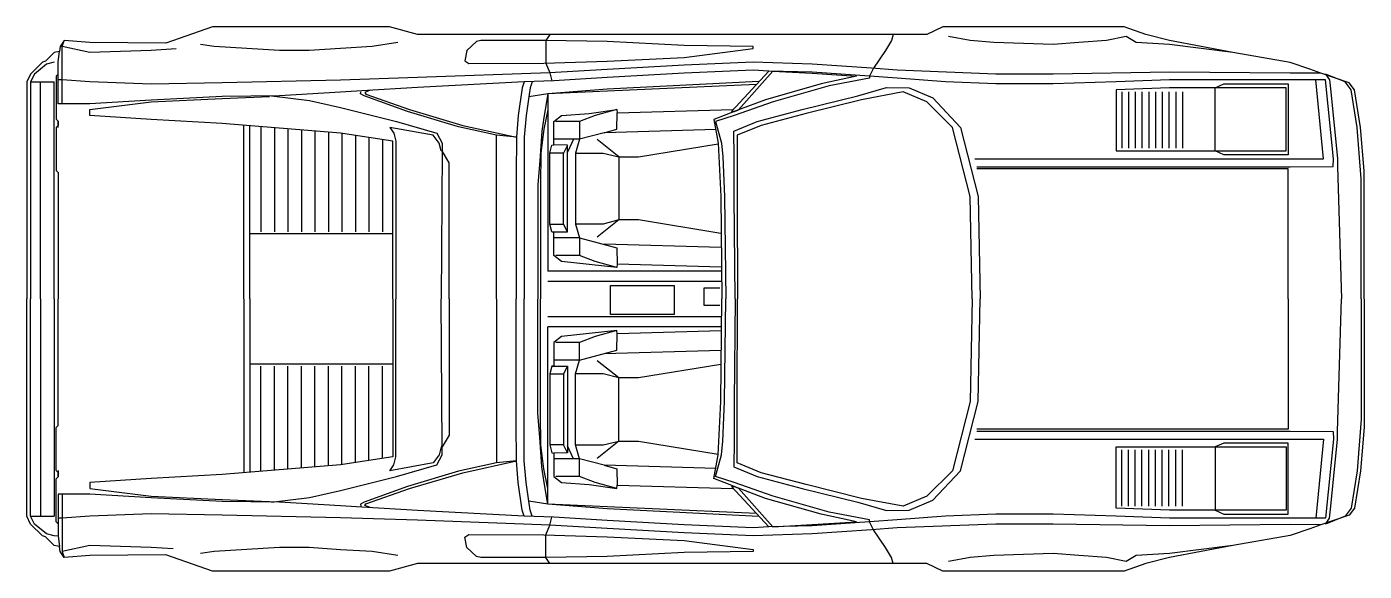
# Model space of a CAD drawing. Extents: x 8446 to 11348, y -3003 to -1821.
import ezdxf

# ---------------------------------------------------------------- set-up
doc = ezdxf.new("R2010")
doc.units = 0
doc.header["$MEASUREMENT"] = 0
doc.layers.add('2D', color=7, linetype='CONTINUOUS')
doc.layers.add('INSERT', color=7, linetype='CONTINUOUS')

# ---------------------------------------------------------------- blocks, each defined once
blk = doc.blocks.new('C-2CAR11')
at = {"layer": '2D', "color": 0, "linetype": 'BYBLOCK'}
for p, q in [((-974, 583.1), (-1074.8, 547.6)), ((-589.9, 583.1), (-974, 583.1)), ((-528.9, 566), (-589.9, 583.1)), ((611, 583.1), (576.1, 566)), ((1004.2, 583.1), (611, 583.1)), ((1051.7, 566), (1004.2, 583.1)), ((-1295.6, 553.1), (-1304.1, 540.2)), ((-1300, 540.2), (-1295.6, 553.1)), ((-1239.9, 548.7), (-1295.6, 553.1)), ((499.3, 566), (-528.9, 566)), ((-391.7, 553.1), (-400.8, 550.8)), ((-254.8, 553.1), (-391.7, 553.1)), ((-250.4, 553.1), (-254.8, 553.1)), ((-241.9, 566), (-250.4, 553.1)), ((-117.6, 550.8), (-250.4, 553.1)), ((-250.4, 553.1), (-250.4, 503.9)), ((499.3, 553.1), (486.4, 531.7)), ((503.4, 566), (499.3, 553.1)), ((576.1, 566), (499.3, 566)), ((670.5, 553.1), (623.3, 561.6)), ((721.8, 548.7), (670.5, 553.1)), ((966.1, 553.1), (906, 548.7)), ((1008.9, 561.6), (966.1, 553.1)), ((1030.3, 548.7), (1008.9, 561.6)), ((1103, 553.1), (1051.7, 566)), ((1240.2, 527.3), (1103, 553.1)), ((-1317, 527.3), (-1336, 508.6)), ((-1305.8, 529.4), (-1317, 527.3)), ((-1308.5, 507.1), (-1305.8, 529.4)), ((-1304.1, 540.2), (-1305.8, 529.4)), ((-1239.9, 527.3), (-1300, 540.2)), ((-1300, 507.1), (-1300, 540.2)), ((-1074.8, 547.6), (-1239.9, 548.7)), ((-1107.1, 531.7), (-1239.9, 527.3)), ((-1052.7, 535.1), (-1107.1, 531.7)), ((-970.1, 540.2), (-1000.1, 544.6)), ((-828.5, 531.7), (-970.1, 540.2)), ((-764.3, 531.7), (-828.5, 531.7)), ((-696, 536.1), (-764.3, 531.7)), ((-627.4, 540.2), (-696, 536.1)), ((-571.7, 548.7), (-627.4, 540.2)), ((-421.9, 531.7), (-426, 509.2)), ((-400.8, 550.8), (-421.9, 531.7)), ((49.6, 542.6), (-117.6, 550.8)), ((199.4, 540.2), (49.6, 542.6)), ((49.6, 516.2), (199.4, 535.6)), ((199.4, 535.6), (199.4, 540.2)), ((199.4, 535.6), (199.4, 535.6)), ((486.4, 531.7), (460.6, 493)), ((850.5, 544.6), (721.8, 548.7)), ((906, 548.7), (850.5, 544.6)), ((1103, 544.6), (1030.3, 548.7)), ((1240.2, 527.3), (1103, 544.6)), ((1364.5, 505.1), (1240.2, 527.3)), ((-1342.8, 505.9), (-1368.3, 480.4)), ((-1334, 501.8), (-1359.8, 480.4)), ((-1336, 508.6), (-1342.8, 505.9)), ((-1317, 505.9), (-1334, 501.8)), ((-1308.5, 467.5), (-1308.5, 507.1)), ((-1300, 415.9), (-1300, 507.1)), ((-426, 509.2), (-417.5, 503)), ((-417.5, 503), (-254.8, 503.9)), ((-417.5, 503), (-417.5, 503)), ((-254.8, 503.9), (-117.6, 508.6)), ((-250.4, 503.9), (-241.9, 483.1)), ((-117.6, 508.6), (49.6, 516.2)), ((49.6, 499.8), (-117.6, 490.1)), ((199.4, 505.9), (49.6, 499.8)), ((327.8, 501.8), (199.4, 505.9)), ((456.2, 493), (327.8, 501.8)), ((1407.3, 491), (1364.5, 505.1)), ((-1368.3, 480.4), (-1376.8, 463.1)), ((-1359.8, 480.4), (-1368.3, 463.1)), ((-1308.5, 479.9), (-1312.6, 475.5)), ((-1312.6, 475.5), (-1312.6, 382.2)), ((-1300, 467.5), (-1308.5, 467.5)), ((-1308.5, 415.9), (-1308.5, 467.5)), ((-1239.9, 463.1), (-1300, 467.5)), ((-696, 466.9), (-952.9, 461.4)), ((-528.9, 472.5), (-696, 466.9)), ((-241.9, 483.1), (-528.9, 472.5)), ((-233.4, 465.8), (-297.6, 463.1)), ((-117.6, 490.1), (-241.9, 483.1)), ((-241.9, 483.1), (-237.5, 465.8)), ((-117.6, 473.1), (-233.4, 465.8)), ((49.6, 482.5), (-117.6, 473.1)), ((199.4, 488.9), (49.6, 482.5)), ((233.7, 486.9), (152.2, 398.9)), ((168, 402.4), (242.2, 486.9)), ((233.7, 486.9), (199.4, 488.9)), ((327.8, 484.5), (233.7, 486.9)), ((242.2, 486.9), (327.8, 481.9)), ((452.1, 476), (327.8, 484.5)), ((327.8, 481.9), (423.4, 476)), ((423.4, 476), (347.1, 459)), ((452.1, 471.6), (364.1, 454.6)), ((460.6, 493), (452.1, 476)), ((452.1, 476), (452.1, 471.6)), ((511.9, 471.6), (452.1, 476)), ((452.1, 471.6), (452.1, 471.6)), ((511.9, 488.9), (456.2, 493)), ((726.2, 480.4), (511.9, 488.9)), ((616.9, 463.1), (511.9, 471.6)), ((850.5, 480.4), (726.2, 480.4)), ((1103, 484.5), (850.5, 480.4)), ((1103, 467.5), (987.5, 463.1)), ((1364.5, 481.9), (1103, 484.5)), ((1441.6, 467.5), (1103, 467.5)), ((1431.6, 482.5), (1364.5, 481.9)), ((1431.6, 482.5), (1407.3, 491)), ((1437.2, 296), (1420.2, 467.5)), ((1492.9, 461.1), (1431.6, 482.5)), ((1484.4, 463.1), (1441.6, 480.4)), ((1441.6, 480.4), (1450.1, 467.5)), ((1458.6, 296), (1441.6, 467.5)), ((1450.1, 467.5), (1453, 442)), ((-1376.8, 463.1), (-1376.8, -8)), ((-1368.3, 463.1), (-1317, 463.1)), ((-1368.3, 463.1), (-1368.3, -8)), ((-1346.9, -8), (-1346.9, 463.1)), ((-1317, -8), (-1317, 463.1)), ((-1107.1, 458.2), (-1239.9, 463.1)), ((-952.9, 461.4), (-1107.1, 458.2)), ((-696, 441.1), (-828.5, 433.2)), ((-649.7, 443.8), (-696, 441.1)), ((-652.9, 437.6), (-651.7, 441.7)), ((-644.4, 433.2), (-652.9, 437.6)), ((-528.9, 451.1), (-649.7, 443.8)), ((-631.5, 445), (-643, 440.6)), ((-643, 440.6), (-641.2, 436.5)), ((-641.2, 436.5), (-545.9, 403.3)), ((-297.6, 463.7), (-528.9, 451.1)), ((-301.7, 450.2), (-310.5, 390.4)), ((-297.6, 463.1), (-301.7, 450.2)), ((-297.6, 463.1), (-297.6, 463.7)), ((-284.7, 450.2), (-287, 431.2)), ((-246.3, 437.6), (-287, 431.2)), ((-280.3, 463.1), (-284.7, 450.2)), ((-246.3, 437.6), (-254.8, 386)), ((206.4, 457.9), (-246.3, 437.6)), ((-117.6, 447.3), (-246.3, 437.6)), ((-246.3, 437.6), (-246.3, 52.4)), ((212, 464), (-117.6, 447.3)), ((206.4, 457.9), (206.4, 457.9)), ((206.4, 457.9), (206.4, 457.9)), ((347.1, 459), (226.1, 424.7)), ((364.1, 454.6), (243.1, 420.3)), ((426.3, 433.2), (488.5, 450.8)), ((524.8, 441.7), (434.8, 424.7)), ((488.5, 450.8), (537.7, 450.2)), ((576.1, 420.3), (524.8, 441.7)), ((537.7, 450.2), (589, 428.8)), ((726.2, 459), (616.9, 463.1)), ((850.5, 459), (726.2, 459)), ((987.5, 463.1), (850.5, 459)), ((1103, 450.2), (987.5, 446.1)), ((987.5, 446.1), (987.5, 313.3)), ((999.1, 441.5), (999.1, 319.5)), ((1013.7, 441.5), (1013.7, 319.5)), ((1028.4, 441.5), (1028.4, 319.5)), ((1043.1, 441.5), (1043.1, 319.5)), ((1057.7, 441.5), (1057.7, 319.5)), ((1072.4, 441.5), (1072.4, 319.5)), ((1087, 441.5), (1087, 319.5)), ((1101.7, 441.5), (1101.7, 319.5)), ((1355.7, 450.2), (1103, 450.2)), ((1116.4, 441.5), (1116.4, 319.5)), ((1131, 441.5), (1131, 319.5)), ((1201.8, 450.2), (1220.8, 459)), ((1201.8, 313.3), (1201.8, 450.2)), ((1220.8, 459), (1360.1, 459)), ((1355.7, 313.3), (1355.7, 450.2)), ((1360.1, 459), (1360.1, 304.8)), ((1453, 442), (1467.1, 296)), ((1497.3, 446.1), (1484.4, 463.1)), ((1504.1, 446.1), (1492.9, 461.1)), ((1509.9, 364.6), (1497.3, 446.1)), ((1517, 364.6), (1504.1, 446.1)), ((-1239.9, 415.9), (-1308.5, 415.9)), ((-1107.1, 423.9), (-1239.9, 415.9)), ((-1239.9, 403.3), (-1107.1, 419.7)), ((-952.9, 431.5), (-1107.1, 423.9)), ((-1107.1, 419.7), (-952.9, 427.4)), ((-828.5, 433.2), (-952.9, 431.5)), ((-952.9, 427.4), (-850.2, 431.8)), ((-845.8, 432.9), (-763.5, 423)), ((-763.5, 423), (-696, 407.4)), ((-696, 407.4), (-574.1, 377.5)), ((-550.3, 398.9), (-644.4, 433.2)), ((-287, 431.2), (-293.2, 390.4)), ((243.1, 420.3), (158, 390.4)), ((226.1, 424.7), (168, 402.4)), ((305.5, 403.3), (426.3, 433.2)), ((434.8, 424.7), (314.3, 394.5)), ((631.8, 364.6), (576.1, 420.3)), ((589, 428.8), (649.1, 364.6)), ((-1312.6, 382.2), (-1308.5, 378.1)), ((-1308.5, 364.3), (-1308.5, 378.1)), ((-1308.5, 378.1), (-1308.5, 368.4)), ((-1239.9, 390.4), (-1239.9, 403.3)), ((-1107.1, 381.9), (-1239.9, 390.4)), ((-952.9, 373.1), (-1107.1, 381.9)), ((-574.1, 377.5), (-486.7, 351.7)), ((-439.8, 366.1), (-550.3, 398.9)), ((-545.9, 403.3), (-430.4, 369)), ((-310.5, 390.4), (-314.3, 343.2)), ((-293.2, 390.4), (-297.6, 343.2)), ((-254.8, 386), (-258.9, 356.1)), ((-246.3, 403), (-254.8, 360.5)), ((-233.4, 377.5), (-216.1, 390.4)), ((-233.4, 326.5), (-233.4, 377.5)), ((-177.7, 377.5), (-229, 377.5)), ((-216.1, 390.4), (-156.3, 394.5)), ((-143.4, 390.4), (-177.7, 377.5)), ((-177.7, 377.5), (-177.7, 339.1)), ((-156.3, 394.5), (-96.2, 403.3)), ((-96.2, 403.3), (-143.4, 390.4)), ((-96.2, 403.3), (-95.9, 396.3)), ((-96.2, 360.5), (-95.9, 396.3)), ((-95.9, 396.3), (155.7, 403.3)), ((136.6, 390.4), (113.8, 381.9)), ((113.8, 381.9), (123.7, 330.3)), ((158, 390.4), (117.9, 377.5)), ((117.9, 377.5), (130.8, 330.3)), ((168, 402.4), (136.6, 390.4)), ((152.2, 398.9), (158.9, 398.9)), ((157.2, 356.1), (208.5, 377.5)), ((158.9, 398.9), (168, 402.4)), ((208.5, 377.5), (305.5, 403.3)), ((314.3, 394.5), (217, 369)), ((-1308.5, 368.4), (-1312.6, 364.3)), ((-1312.6, 364.3), (-1312.6, 270.8)), ((-696, 351.7), (-952.9, 373.1)), ((-905.6, -7.9), (-905.6, 369)), ((-893, -8), (-893, 367.9)), ((-868.7, 365.5), (-868.7, 137.6)), ((-839.4, 362.8), (-839.4, 137.6)), ((-810.1, 361.2), (-810.1, 137.6)), ((-780.8, 358.8), (-780.8, 137.6)), ((-751.5, 356.3), (-751.5, 137.6)), ((-722.1, 353.9), (-722.1, 137.6)), ((-582.6, 334.7), (-696, 351.7)), ((-692.8, 351.2), (-692.8, 137.6)), ((-494.6, 347.6), (-588.7, 364.6)), ((-588.7, 364.6), (-580.2, 351.7)), ((-580.2, 351.7), (-575.8, 334.7)), ((-486.7, 351.7), (-475.2, 330.3)), ((-357.4, 347.6), (-439.8, 366.1)), ((-430.4, 369), (-314.3, 343.2)), ((-258.9, 356.1), (-263.3, 291.9)), ((-254.8, 360.5), (-261.2, 308.9)), ((-124, 352.6), (-177.7, 339.1)), ((-124, 352.6), (-96.2, 360.5)), ((119.3, 359.9), (-124, 352.6)), ((158, 300.4), (157.2, 356.1)), ((217, 369), (164.5, 347.6)), ((670.5, 214.8), (631.8, 364.6)), ((649.1, 364.6), (687.5, 214.8)), ((1518.7, 253.2), (1509.9, 364.6)), ((1525.5, 270.5), (1517, 364.6)), ((-663.5, 346.9), (-663.5, 137.6)), ((-634.2, 342.5), (-634.2, 137.6)), ((-604.9, 338.1), (-604.9, 137.6)), ((-582.6, -7.9), (-582.6, 334.7)), ((-582.6, 334.7), (-582.6, 334.7)), ((-575.8, 334.7), (-575.8, -7.9)), ((-481.7, 330.3), (-494.6, 347.6)), ((-477.3, 313.3), (-481.7, 330.3)), ((-475.2, 330.3), (-475.2, 313.3)), ((-314.3, 343.2), (-357.4, 347.6)), ((-357.4, -7.9), (-357.4, 347.6)), ((-314.3, 343.2), (-314.6, 262)), ((-297.6, 343.2), (-297.6, 326.2)), ((-297.6, 326.2), (-297.6, 244.7)), ((-241.9, 308.9), (-237.5, 326.2)), ((-237.5, 326.2), (-233.4, 326.5)), ((-190.6, 339.1), (-233.4, 339.1)), ((-203.2, 326.2), (-233.4, 326.5)), ((-203.2, 326.2), (-212, 308.9)), ((-190.6, 339.1), (-203.2, 310.7)), ((-203.2, 310.7), (-203.2, 326.2)), ((-177.7, 339.1), (-190.6, 339.1)), ((-177.7, 339.1), (-186.2, 308.9)), ((-92.1, 300.4), (-139, 337.9)), ((-49.2, 300.4), (123.4, 328.6)), ((123.7, 330.3), (129, 214.8)), ((130.8, 330.3), (134, 300.4)), ((164.5, 347.6), (164.5, 214.8)), ((-475.2, 313.3), (-477.3, -7.9)), ((-475.2, 313.3), (-477.3, 313.3)), ((-460.3, 287.5), (-475.2, 313.3)), ((-263.3, 291.9), (-267.7, 240.6)), ((-261.2, 308.9), (-262.1, 240.6)), ((-212, 308.9), (-241.9, 308.9)), ((-241.9, 154.7), (-241.9, 308.9)), ((-212, 154.7), (-212, 308.9)), ((-203.2, 137.7), (-203.2, 310.7)), ((-186.2, 308.9), (-126.1, 308.9)), ((-186.2, 308.9), (-186.2, 154.7)), ((-126.1, 308.9), (-92.1, 300.4)), ((-92.1, 300.4), (-92.1, 163.5)), ((-92.1, 300.4), (-49.2, 300.4)), ((134, 300.4), (137.5, 214.8)), ((158.6, 214.8), (158, 300.4)), ((680.5, 296), (1437.2, 296)), ((987.5, 313.3), (1355.7, 313.3)), ((1220.8, 304.8), (1201.8, 313.3)), ((1360.1, 304.8), (1220.8, 304.8)), ((1458.3, 279.9), (1458.6, 296)), ((1467.1, 296), (1467.1, 279.9)), ((-1312.6, 270.8), (-1308.5, 266.7)), ((-1308.5, 266.7), (-1308.5, -7.9)), ((-460.3, -8), (-460.3, 287.5)), ((-314.6, 262), (-314.6, -8)), ((684.6, 279), (1364.5, 279)), ((1360.1, 274.6), (684.6, 274.6)), ((1360.1, -8), (1360.1, 274.6)), ((1364.5, 279), (1458.3, 279.9)), ((1467.1, 279.9), (1475.9, -8)), ((1525.5, -7.9), (1525.5, 270.5)), ((-297.6, 244.7), (-297.6, -8)), ((-267.7, 240.6), (-267.7, -7.9)), ((-262.1, 240.6), (-262.1, -7.9)), ((1518.7, -8), (1518.7, 253.2)), ((1518.7, 253.2), (1518.7, 253.2)), ((129, 214.8), (131.4, -8)), ((137.5, 214.8), (140.2, -8)), ((160.4, -8), (158.6, 214.8)), ((164.5, 214.8), (165.4, -8)), ((674.9, -8), (670.5, 214.8)), ((687.5, 214.8), (691.9, -8)), ((-241.9, 154.7), (-212, 154.7)), ((-237.5, 137.7), (-241.9, 154.7)), ((-203.2, 137.7), (-212, 154.7)), ((-126.1, 154.7), (-186.2, 154.7)), ((-186.2, 154.7), (-177.7, 124.8)), ((-92.1, 163.5), (-138.7, 126)), ((-92.1, 163.5), (-126.1, 154.7)), ((-49.2, 163.5), (-92.1, 163.5)), ((129.6, 134.2), (-49.2, 163.5)), ((-582.6, 133.3), (-893, 133.3)), ((-237.5, 137.7), (-203.2, 137.7)), ((-233.4, 137.4), (-237.5, 137.7)), ((-233.4, 86.4), (-233.4, 137.4)), ((-177.7, 124.8), (-233.4, 124.8)), ((-177.7, 124.8), (-96.2, 103.4)), ((-177.7, 124.8), (-177.7, 86.4)), ((129.9, 103.7), (-124, 111)), ((-96.2, 103.4), (-95.9, 67.3)), ((-216.1, 73.5), (-233.4, 86.4)), ((-177.7, 86.4), (-229, 86.4)), ((-96.2, 60.6), (-216.1, 73.5)), ((-143.4, 73.5), (-177.7, 86.4)), ((-96.2, 60.6), (-143.4, 73.5)), ((-95.9, 67.3), (-96.2, 60.6)), ((130.5, 60.9), (-95.9, 67.3)), ((-95.9, 67.3), (-95.9, 67.3)), ((130.5, 52.1), (-246.3, 52.1)), ((130.5, 30.3), (-246.3, 30.3)), ((-109.8, -41.5), (-109.8, 21)), ((-109.8, 21), (28.2, 21)), ((28.2, 21), (28.2, -41.5)), ((127.5, 15.5), (92.5, 15.5)), ((92.5, 15.5), (92.5, -21.2)), ((-1376.8, -479.2), (-1376.8, -8)), ((-1368.3, -479.2), (-1368.3, -8)), ((-1346.9, -8), (-1346.9, -479.2)), ((-1317, -8), (-1317, -479.2)), ((-1308.5, -282.7), (-1308.5, -8.2)), ((-905.6, -8.2), (-905.6, -385.1)), ((-893, -8), (-893, -383.9)), ((-582.6, -8.2), (-582.6, -350.7)), ((-575.8, -350.7), (-575.8, -8.2)), ((-475.2, -329.3), (-477.3, -8.2)), ((-460.3, -8), (-460.3, -303.5)), ((-357.4, -8.2), (-357.4, -363.6)), ((-314.6, -278), (-314.6, -8)), ((-297.6, -260.7), (-297.6, -8)), ((-267.7, -256.6), (-267.7, -8.2)), ((-262.1, -256.6), (-262.1, -8.2)), ((92.5, -21.2), (127.5, -21.2)), ((129, -230.8), (131.4, -8)), ((137.5, -230.8), (140.2, -8)), ((160.4, -8), (158.6, -230.8)), ((164.5, -230.8), (165.4, -8)), ((674.9, -8), (670.5, -230.8)), ((687.5, -230.8), (691.9, -8)), ((1360.1, -8), (1360.1, -290.6)), ((1467.1, -295.9), (1475.9, -8)), ((1518.7, -8), (1518.7, -269.2)), ((1525.5, -8.2), (1525.5, -286.5)), ((130.5, -46.4), (-246.3, -46.4)), ((28.2, -41.5), (-109.8, -41.5)), ((130.5, -68.1), (-246.3, -68.1)), ((-246.3, -453.7), (-246.3, -68.4)), ((-96.2, -76.6), (-216.1, -89.5)), ((-96.2, -76.6), (-143.4, -89.5)), ((-95.9, -83.4), (-96.2, -76.6)), ((-96.2, -119.4), (-95.9, -83.4)), ((130.5, -76.9), (-95.9, -83.4)), ((-95.9, -83.4), (-95.9, -83.4)), ((-216.1, -89.5), (-233.4, -102.4)), ((-233.4, -102.4), (-233.4, -153.4)), ((-177.7, -102.4), (-229, -102.4)), ((-143.4, -89.5), (-177.7, -102.4)), ((-177.7, -140.8), (-177.7, -102.4)), ((-177.7, -140.8), (-233.4, -140.8)), ((-186.2, -170.7), (-177.7, -140.8)), ((-177.7, -140.8), (-96.2, -119.4)), ((-92.1, -179.5), (-138.7, -142)), ((129.9, -119.7), (-124, -127)), ((-582.6, -149.3), (-893, -149.3)), ((-868.7, -381.5), (-868.7, -153.6)), ((-839.4, -378.8), (-839.4, -153.6)), ((-810.1, -377.3), (-810.1, -153.6)), ((-780.8, -374.8), (-780.8, -153.6)), ((-751.5, -372.4), (-751.5, -153.6)), ((-722.1, -369.9), (-722.1, -153.6)), ((-692.8, -367.3), (-692.8, -153.6)), ((-663.5, -362.9), (-663.5, -153.6)), ((-634.2, -358.5), (-634.2, -153.6)), ((-604.9, -354.1), (-604.9, -153.6)), ((-237.5, -153.7), (-241.9, -170.7)), ((-241.9, -170.7), (-241.9, -324.9)), ((-241.9, -170.7), (-212, -170.7)), ((-233.4, -153.4), (-237.5, -153.7)), ((-237.5, -153.7), (-203.2, -153.7)), ((-203.2, -153.7), (-212, -170.7)), ((-212, -170.7), (-212, -324.9)), ((-203.2, -153.7), (-203.2, -326.7)), ((-186.2, -324.9), (-186.2, -170.7)), ((-126.1, -170.7), (-186.2, -170.7)), ((-92.1, -179.5), (-126.1, -170.7)), ((129.6, -150.2), (-49.2, -179.5)), ((-92.1, -316.4), (-92.1, -179.5)), ((-49.2, -179.5), (-92.1, -179.5)), ((123.7, -346.4), (129, -230.8)), ((134, -316.4), (137.5, -230.8)), ((158.6, -230.8), (158, -316.4)), ((164.5, -363.6), (164.5, -230.8)), ((670.5, -230.8), (631.8, -380.7)), ((649.1, -380.7), (687.5, -230.8)), ((-297.6, -342.2), (-297.6, -260.7)), ((-263.3, -307.9), (-267.7, -256.6)), ((-261.2, -324.9), (-262.1, -256.6)), ((-1312.6, -286.8), (-1308.5, -282.7)), ((-1312.6, -380.4), (-1312.6, -286.8)), ((-314.3, -359.3), (-314.6, -278)), ((1518.7, -269.2), (1509.9, -380.7)), ((1525.5, -286.5), (1517, -380.7)), ((1518.7, -269.2), (1518.7, -269.2)), ((-460.3, -303.5), (-475.2, -329.3)), ((-258.9, -372.2), (-263.3, -307.9)), ((-92.1, -316.4), (-139, -354)), ((-126.1, -324.9), (-92.1, -316.4)), ((-92.1, -316.4), (-49.2, -316.4)), ((-49.2, -316.4), (123.4, -344.6)), ((130.8, -346.4), (134, -316.4)), ((158, -316.4), (157.2, -372.2)), ((680.5, -312), (1437.2, -312)), ((1360.1, -290.6), (684.6, -290.6)), ((684.6, -295), (1364.5, -295)), ((1364.5, -295), (1458.3, -295.9)), ((1437.2, -312), (1420.2, -483.6)), ((1458.6, -312), (1441.6, -483.6)), ((1453, -458.1), (1467.1, -312)), ((1458.3, -295.9), (1458.6, -312)), ((1467.1, -312), (1467.1, -295.9)), ((-481.7, -346.4), (-494.6, -363.6)), ((-486.7, -367.8), (-475.2, -346.4)), ((-477.3, -329.3), (-481.7, -346.4)), ((-475.2, -329.3), (-477.3, -329.3)), ((-475.2, -346.4), (-475.2, -329.3)), ((-297.6, -359.3), (-297.6, -342.2)), ((-254.8, -376.5), (-261.2, -324.9)), ((-241.9, -324.9), (-237.5, -342.2)), ((-212, -324.9), (-241.9, -324.9)), ((-237.5, -342.2), (-233.4, -342.5)), ((-203.2, -342.2), (-233.4, -342.5)), ((-233.4, -342.5), (-233.4, -393.6)), ((-203.2, -342.2), (-212, -324.9)), ((-190.6, -355.1), (-203.2, -326.7)), ((-203.2, -326.7), (-203.2, -342.2)), ((-177.7, -355.1), (-186.2, -324.9)), ((-186.2, -324.9), (-126.1, -324.9)), ((113.8, -398), (123.7, -346.4)), ((117.9, -393.6), (130.8, -346.4)), ((987.5, -329.3), (1355.7, -329.3)), ((987.5, -462.2), (987.5, -329.3)), ((999.1, -457.6), (999.1, -335.5)), ((1013.7, -457.6), (1013.7, -335.5)), ((1028.4, -457.6), (1028.4, -335.5)), ((1043.1, -457.6), (1043.1, -335.5)), ((1057.7, -457.6), (1057.7, -335.5)), ((1072.4, -457.6), (1072.4, -335.5)), ((1087, -457.6), (1087, -335.5)), ((1101.7, -457.6), (1101.7, -335.5)), ((1116.4, -457.6), (1116.4, -335.5)), ((1131, -457.6), (1131, -335.5)), ((1220.8, -320.8), (1201.8, -329.3)), ((1201.8, -329.3), (1201.8, -466.3)), ((1360.1, -320.8), (1220.8, -320.8)), ((1355.7, -329.3), (1355.7, -466.3)), ((1360.1, -475.1), (1360.1, -320.8)), ((-696, -367.8), (-952.9, -389.2)), ((-582.6, -350.7), (-696, -367.8)), ((-494.6, -363.6), (-588.7, -380.7)), ((-588.7, -380.7), (-580.2, -367.8)), ((-582.6, -350.7), (-582.6, -350.7)), ((-580.2, -367.8), (-575.8, -350.7)), ((-574.1, -393.6), (-486.7, -367.8)), ((-357.4, -363.6), (-439.8, -382.1)), ((-430.4, -385.1), (-314.3, -359.3)), ((-314.3, -359.3), (-357.4, -363.6)), ((-310.5, -406.5), (-314.3, -359.3)), ((-293.2, -406.5), (-297.6, -359.3)), ((-254.8, -402.1), (-258.9, -372.2)), ((-246.3, -419.1), (-254.8, -376.5)), ((-190.6, -355.1), (-233.4, -355.1)), ((-177.7, -355.1), (-190.6, -355.1)), ((-124, -368.6), (-177.7, -355.1)), ((-177.7, -393.6), (-177.7, -355.1)), ((119.3, -376), (-124, -368.6)), ((-124, -368.6), (-96.2, -376.5)), ((-96.2, -376.5), (-95.9, -412.3)), ((157.2, -372.2), (208.5, -393.6)), ((217, -385.1), (164.5, -363.6)), ((-1308.5, -384.5), (-1312.6, -380.4)), ((-1312.6, -398.2), (-1308.5, -394.1)), ((-1312.6, -491.5), (-1312.6, -398.2)), ((-1308.5, -380.4), (-1308.5, -394.1)), ((-1308.5, -394.1), (-1308.5, -384.5)), ((-1107.1, -398), (-1239.9, -406.5)), ((-952.9, -389.2), (-1107.1, -398)), ((-696, -423.5), (-574.1, -393.6)), ((-439.8, -382.1), (-550.3, -415)), ((-545.9, -419.4), (-430.4, -385.1)), ((-246.3, -453.7), (-254.8, -402.1)), ((-233.4, -393.6), (-216.1, -406.5)), ((-177.7, -393.6), (-229, -393.6)), ((-143.4, -406.5), (-177.7, -393.6)), ((136.6, -406.5), (113.8, -398)), ((158, -406.5), (117.9, -393.6)), ((208.5, -393.6), (305.5, -419.4)), ((314.3, -410.6), (217, -385.1)), ((631.8, -380.7), (576.1, -436.4)), ((589, -444.9), (649.1, -380.7)), ((1509.9, -380.7), (1497.3, -462.2)), ((1517, -380.7), (1504.1, -462.2)), ((-1239.9, -432), (-1308.5, -432)), ((-1308.5, -432), (-1308.5, -483.6)), ((-1300, -432), (-1300, -523.1)), ((-1239.9, -406.5), (-1239.9, -419.4)), ((-1239.9, -419.4), (-1107.1, -435.8)), ((-1107.1, -439.9), (-1239.9, -432)), ((-763.5, -439), (-696, -423.5)), ((-550.3, -415), (-644.4, -449.3)), ((-641.2, -452.5), (-545.9, -419.4)), ((-301.7, -466.3), (-310.5, -406.5)), ((-287, -447.2), (-293.2, -406.5)), ((-216.1, -406.5), (-156.3, -410.6)), ((-156.3, -410.6), (-96.2, -419.4)), ((-96.2, -419.4), (-143.4, -406.5)), ((-96.2, -419.4), (-95.9, -412.3)), ((-95.9, -412.3), (155.7, -419.4)), ((168, -418.5), (136.6, -406.5)), ((233.7, -502.9), (152.2, -415)), ((152.2, -415), (158.9, -415)), ((243.1, -436.4), (158, -406.5)), ((158.9, -415), (168, -418.5)), ((168, -418.5), (242.2, -502.9)), ((226.1, -440.8), (168, -418.5)), ((305.5, -419.4), (426.3, -449.3)), ((434.8, -440.8), (314.3, -410.6)), ((-1107.1, -435.8), (-952.9, -443.4)), ((-952.9, -447.5), (-1107.1, -439.9)), ((-952.9, -443.4), (-850.2, -447.8)), ((-828.5, -449.3), (-952.9, -447.5)), ((-845.8, -449), (-763.5, -439)), ((-696, -457.2), (-828.5, -449.3)), ((-649.7, -459.8), (-696, -457.2)), ((-644.4, -449.3), (-652.9, -453.7)), ((-652.9, -453.7), (-651.7, -457.8)), ((-528.9, -467.1), (-649.7, -459.8)), ((-643, -456.6), (-641.2, -452.5)), ((-631.5, -461), (-643, -456.6)), ((-246.3, -453.7), (-287, -447.2)), ((-284.7, -466.3), (-287, -447.2)), ((206.4, -473.9), (-246.3, -453.7)), ((-117.6, -463.3), (-246.3, -453.7)), ((212, -480), (-117.6, -463.3)), ((347.1, -475.1), (226.1, -440.8)), ((364.1, -470.7), (243.1, -436.4)), ((426.3, -449.3), (488.5, -466.9)), ((524.8, -457.8), (434.8, -440.8)), ((576.1, -436.4), (524.8, -457.8)), ((537.7, -466.3), (589, -444.9)), ((1103, -466.3), (987.5, -462.2)), ((1450.1, -483.6), (1453, -458.1)), ((1497.3, -462.2), (1484.4, -479.2)), ((1504.1, -462.2), (1492.9, -477.1)), ((-1368.3, -496.5), (-1376.8, -479.2)), ((-1368.3, -479.2), (-1317, -479.2)), ((-1359.8, -496.5), (-1368.3, -479.2)), ((-1308.5, -495.9), (-1312.6, -491.5)), ((-1308.5, -483.6), (-1308.5, -523.1)), ((-1300, -483.6), (-1308.5, -483.6)), ((-1239.9, -479.2), (-1300, -483.6)), ((-1107.1, -474.2), (-1239.9, -479.2)), ((-952.9, -477.4), (-1107.1, -474.2)), ((-696, -483), (-952.9, -477.4)), ((-528.9, -488.5), (-696, -483)), ((-297.6, -479.8), (-528.9, -467.1)), ((-241.9, -499.1), (-528.9, -488.5)), ((-297.6, -479.2), (-301.7, -466.3)), ((-233.4, -481.8), (-297.6, -479.2)), ((-297.6, -479.2), (-297.6, -479.8)), ((-280.3, -479.2), (-284.7, -466.3)), ((-241.9, -499.1), (-237.5, -481.8)), ((-117.6, -489.1), (-233.4, -481.8)), ((49.6, -498.5), (-117.6, -489.1)), ((206.4, -473.9), (206.4, -473.9)), ((206.4, -473.9), (206.4, -473.9)), ((452.1, -492.1), (327.8, -500.6)), ((327.8, -497.9), (423.4, -492.1)), ((423.4, -492.1), (347.1, -475.1)), ((452.1, -487.7), (364.1, -470.7)), ((511.9, -487.7), (452.1, -492.1)), ((452.1, -492.1), (452.1, -487.7)), ((452.1, -487.7), (452.1, -487.7)), ((460.6, -509.1), (452.1, -492.1)), ((488.5, -466.9), (537.7, -466.3)), ((616.9, -479.2), (511.9, -487.7)), ((726.2, -475.1), (616.9, -479.2)), ((850.5, -475.1), (726.2, -475.1)), ((987.5, -479.2), (850.5, -475.1)), ((1103, -483.6), (987.5, -479.2)), ((1355.7, -466.3), (1103, -466.3)), ((1441.6, -483.6), (1103, -483.6)), ((1201.8, -466.3), (1220.8, -475.1)), ((1220.8, -475.1), (1360.1, -475.1)), ((1492.9, -477.1), (1431.6, -498.5)), ((1484.4, -479.2), (1441.6, -496.5)), ((1441.6, -496.5), (1450.1, -483.6)), ((-1342.8, -522), (-1368.3, -496.5)), ((-1334, -517.9), (-1359.8, -496.5)), ((-1336, -524.6), (-1342.8, -522)), ((-1317, -522), (-1334, -517.9)), ((-1308.5, -522.6), (-1317, -522)), ((-426, -525.2), (-417.5, -519)), ((-417.5, -519), (-417.5, -519)), ((-417.5, -519), (-254.8, -519.9)), ((-254.8, -519.9), (-117.6, -524.6)), ((-250.4, -519.9), (-241.9, -499.1)), ((-250.4, -569.2), (-250.4, -519.9)), ((-117.6, -506.1), (-241.9, -499.1)), ((49.6, -515.8), (-117.6, -506.1)), ((199.4, -505), (49.6, -498.5)), ((199.4, -522), (49.6, -515.8)), ((233.7, -502.9), (199.4, -505)), ((327.8, -517.9), (199.4, -522)), ((327.8, -500.6), (233.7, -502.9)), ((242.2, -502.9), (327.8, -497.9)), ((456.2, -509.1), (327.8, -517.9)), ((511.9, -505), (456.2, -509.1)), ((486.4, -547.8), (460.6, -509.1)), ((726.2, -496.5), (511.9, -505)), ((850.5, -496.5), (726.2, -496.5)), ((1103, -500.6), (850.5, -496.5)), ((1364.5, -497.9), (1103, -500.6)), ((1364.5, -521.1), (1240.2, -543.4)), ((1431.6, -498.5), (1364.5, -497.9)), ((1407.3, -507), (1364.5, -521.1)), ((1431.6, -498.5), (1407.3, -507)), ((-1317, -543.4), (-1336, -524.6)), ((-1305.8, -545.4), (-1317, -543.4)), ((-1308.5, -523.1), (-1305.8, -545.4)), ((-1304.1, -556.3), (-1305.8, -545.4)), ((-1300, -523.1), (-1300, -556.3)), ((-1239.9, -543.4), (-1300, -556.3)), ((-1107.1, -547.8), (-1239.9, -543.4)), ((-1059.1, -550.7), (-1107.1, -547.8)), ((-828.5, -547.8), (-970.1, -556.3)), ((-764.3, -547.8), (-828.5, -547.8)), ((-696, -552.2), (-764.3, -547.8)), ((-421.9, -547.8), (-426, -525.2)), ((-400.8, -566.8), (-421.9, -547.8)), ((-117.6, -524.6), (49.6, -532.2)), ((49.6, -532.2), (199.4, -551.6)), ((499.3, -569.2), (486.4, -547.8)), ((1240.2, -543.4), (1103, -569.2)), ((1240.2, -543.4), (1103, -560.7)), ((-1295.6, -569.2), (-1304.1, -556.3)), ((-1300, -556.3), (-1295.6, -569.2)), ((-1239.9, -564.8), (-1295.6, -569.2)), ((-1074.8, -563.6), (-1239.9, -564.8)), ((-974, -599.1), (-1074.8, -563.6)), ((-970.1, -556.3), (-1000.1, -560.7)), ((-627.4, -556.3), (-696, -552.2)), ((-571.7, -564.8), (-627.4, -556.3)), ((-391.7, -569.2), (-400.8, -566.8)), ((-254.8, -569.2), (-391.7, -569.2)), ((-250.4, -569.2), (-254.8, -569.2)), ((-117.6, -566.8), (-250.4, -569.2)), ((-241.9, -582.1), (-250.4, -569.2)), ((49.6, -558.6), (-117.6, -566.8)), ((199.4, -556.3), (49.6, -558.6)), ((199.4, -551.6), (199.4, -556.3)), ((199.4, -551.6), (199.4, -551.6)), ((503.4, -582.1), (499.3, -569.2)), ((670.5, -569.2), (623.3, -577.7)), ((721.8, -564.8), (670.5, -569.2)), ((850.5, -560.7), (721.8, -564.8)), ((906, -564.8), (850.5, -560.7)), ((966.1, -569.2), (906, -564.8)), ((1008.9, -577.7), (966.1, -569.2)), ((1030.3, -564.8), (1008.9, -577.7)), ((1103, -560.7), (1030.3, -564.8)), ((1103, -569.2), (1051.7, -582.1)), ((-589.9, -599.1), (-974, -599.1)), ((-528.9, -582.1), (-589.9, -599.1)), ((499.3, -582.1), (-528.9, -582.1)), ((576.1, -582.1), (499.3, -582.1)), ((611, -599.1), (576.1, -582.1)), ((1004.2, -599.1), (611, -599.1)), ((1051.7, -582.1), (1004.2, -599.1))]:
    blk.add_line(p, q, dxfattribs=at)

msp = doc.modelspace()

# ---------------------------------------------------------------- block references
at = {"layer": 'INSERT'}
msp.add_blockref('C-2CAR11', (9822.8, -2404.3), dxfattribs=at)

doc.saveas('drawing.dxf')
